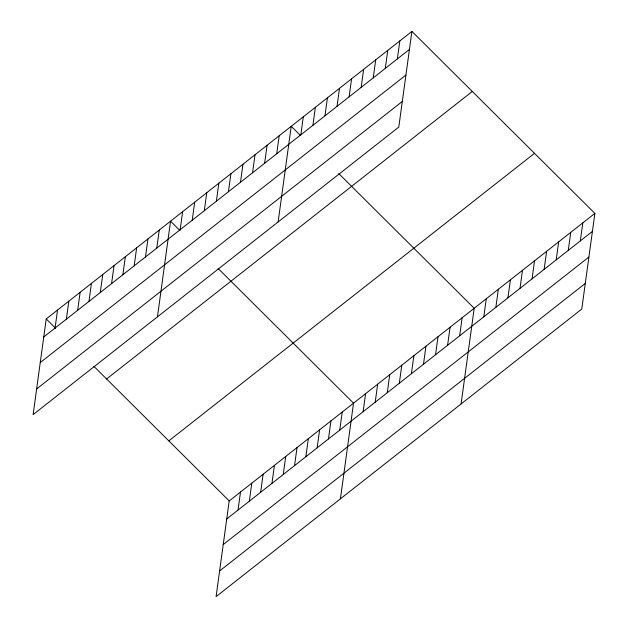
<?xml version="1.0" encoding="UTF-8"?>
<svg xmlns="http://www.w3.org/2000/svg" width="628" height="628" viewBox="0 0 628 628"><rect width="100%" height="100%" fill="white"/><g stroke="black" fill="none" stroke-linecap="round" stroke-linejoin="round"><path stroke-width="0.94" d="M411.905 31.4L46.229 318.938L33.127 414.613L398.796 127.076L411.905 31.4L594.873 213.387L581.771 309.062L216.095 596.6L229.204 500.924L594.873 213.387M55.068 328.067L57.533 310.044M66.372 319.181L68.837 301.157M77.668 310.295L80.141 292.271M88.972 301.409L91.445 283.385M100.276 292.522L102.741 274.499M111.58 283.628L114.045 265.613M122.884 274.742L125.349 256.719M134.18 265.856L136.653 247.832M145.484 256.97L147.957 238.946M156.788 248.084L159.261 230.06M157.455 316.85L170.557 221.174L179.953 230.515M180.157 229.707L182.63 211.683M192.223 220.216L194.696 202.192M204.296 210.725L206.761 192.71M216.362 201.243L218.827 183.219M228.427 191.752L230.9 173.728M240.493 182.261L242.965 164.238M252.558 172.779L255.031 154.755M264.631 163.288L267.096 145.264M276.697 153.797L279.162 135.774M238.036 510.054L240.508 492.038M278.126 221.967L291.235 126.283L300.624 135.624M249.34 501.168L251.804 483.144M300.828 134.824L303.3 116.8M260.644 492.281L263.108 474.258M312.901 125.333L315.366 107.309M271.948 483.395L274.412 465.372M324.966 115.842L327.431 97.819M283.244 474.509L285.716 456.485M337.032 106.352L339.497 88.328M294.548 465.623L297.02 447.599M349.097 96.869L351.57 78.845M305.852 456.737L308.324 438.713M361.163 87.378L363.636 69.355M317.156 447.843L319.621 429.827M373.236 77.888L375.701 59.864M328.46 438.956L330.925 420.933M385.302 68.397L387.766 50.373M339.756 430.07L342.229 412.046M397.367 58.914L399.84 40.891M340.423 498.836L353.533 403.16L218.191 268.549M363.133 411.693L365.598 393.67M375.199 402.203L377.664 384.187M387.264 392.72L389.729 374.696M399.329 383.229L401.802 365.206M411.395 373.739L413.868 355.715M423.468 364.248L425.933 346.232M435.534 354.765L437.999 336.741M447.599 345.274L450.072 327.251M459.665 335.784L462.137 317.76M461.093 403.953L474.203 308.277L338.869 173.666M483.803 316.81L486.268 298.787M495.869 307.32L498.334 289.296M507.934 297.829L510.407 279.805M520 288.346L522.472 270.323M532.073 278.856L534.538 260.832M544.138 269.365L546.603 251.341M556.204 259.874L558.677 241.851M568.269 250.391L570.742 232.368M580.335 240.901L582.808 222.877M43.764 336.953L409.432 49.424M40.255 362.584L405.924 75.046M36.636 388.983L402.305 101.453M106.611 378.99L472.287 91.453M168.822 440.864L534.491 153.334M226.732 518.948L592.408 231.41M223.223 544.57L588.891 257.04M219.604 570.978L585.28 283.44M46.229 318.938L55.625 328.279M93.862 366.312L229.204 500.924"/></g></svg>
